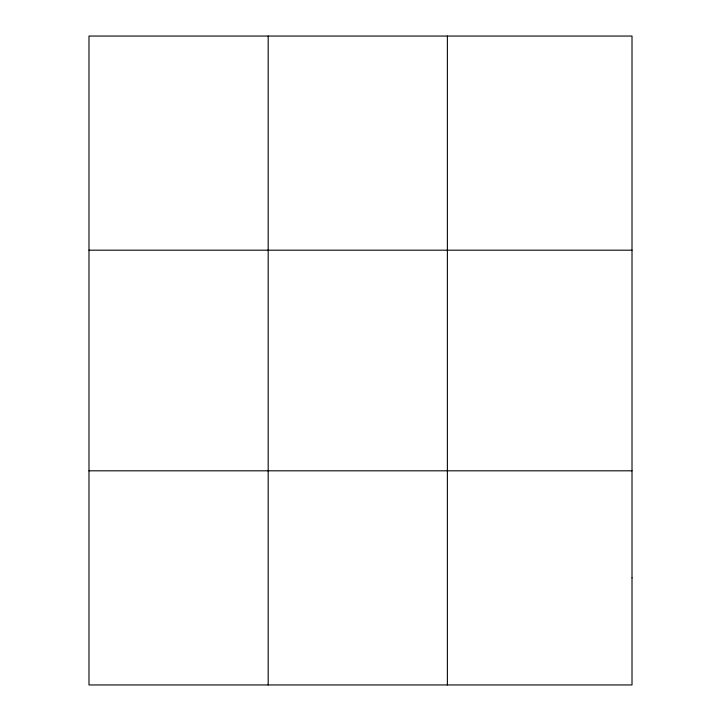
<?xml version="1.0" encoding="UTF-8"?>
<svg xmlns="http://www.w3.org/2000/svg" width="721" height="721" viewBox="0 0 721 721"><rect width="100%" height="100%" fill="white"/><g stroke="black" fill="none" stroke-linecap="round" stroke-linejoin="round"><path stroke-width="1.08" d="M268.185 36.05L268.185 684.95M447.38 36.05L447.38 684.95M88.989 250.187L632.011 250.187M88.989 470.813L632.011 470.813M632.011 577.882L632.011 684.95L88.989 684.95L88.989 36.05L632.011 36.05L632.011 577.882"/></g></svg>
